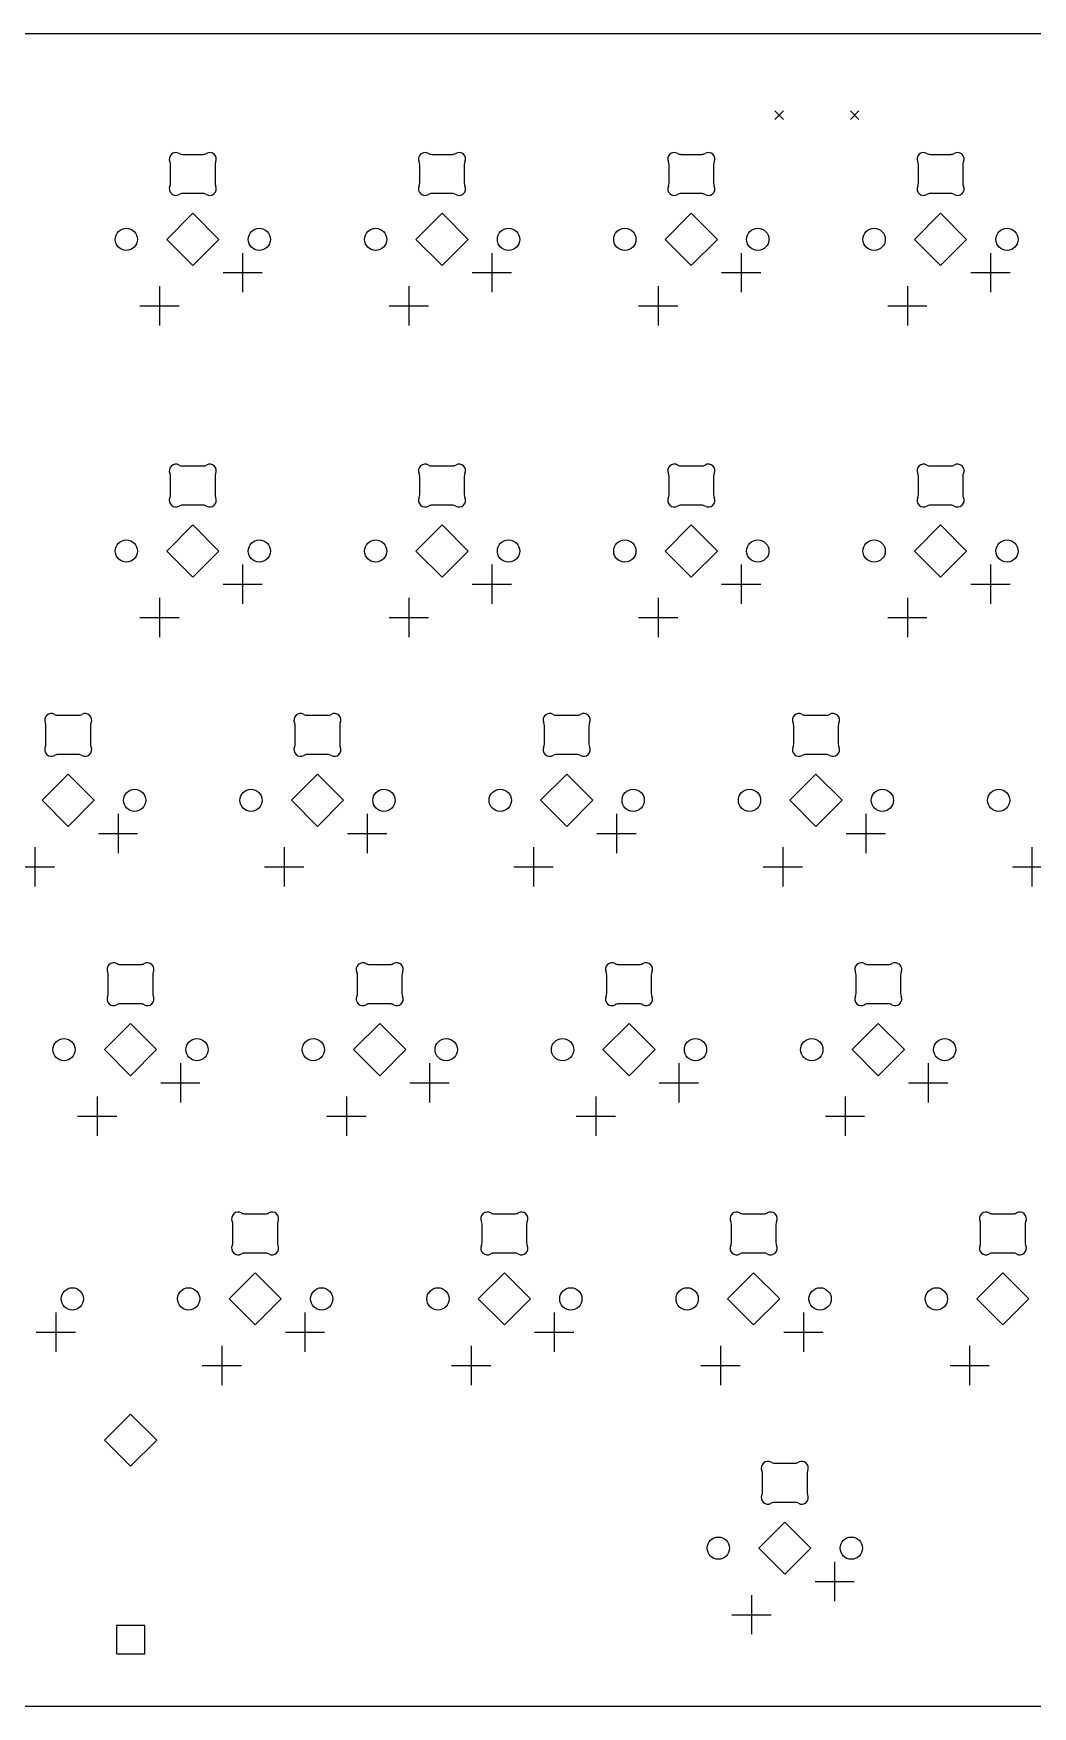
# Model space of a CAD drawing. Extents: x 44 to 356, y -203 to -54.
# Drawn here: x 122.1 to 198.5, y -182.3 to -54.5 of the extents above; entities that cross this region are included whole.
import ezdxf

# ---------------------------------------------------------------- set-up
doc = ezdxf.new("R2010")
doc.units = 0
doc.layers.add('BLACK', color=7, linetype='CONTINUOUS')

msp = doc.modelspace()

# ---------------------------------------------------------------- linework, layer by layer
at = {"layer": 'BLACK', "linetype": 'CONTINUOUS'}
for p, q in [((48.021653, -54.5), (353.878347, -54.5)), ((178.76, -60.4125), (179.41, -61.0625)), ((179.41, -60.4125), (178.76, -61.0625)), ((184.54, -60.4125), (185.19, -61.0625)), ((185.19, -60.4125), (184.54, -61.0625)), ((133.480548, -63.737501), (135.069452, -63.737501)), ((152.530548, -63.737501), (154.119452, -63.737501)), ((171.580548, -63.737501), (173.169452, -63.737501)), ((190.630548, -63.737501), (192.219452, -63.737501)), ((132.575001, -65.940343), (132.575001, -64.534659)), ((135.974999, -64.534659), (135.974999, -65.940343)), ((151.625001, -65.940343), (151.625001, -64.534659)), ((155.024999, -64.534659), (155.024999, -65.940343)), ((170.675001, -65.940343), (170.675001, -64.534659)), ((174.074999, -64.534659), (174.074999, -65.940343)), ((189.725001, -65.940343), (189.725001, -64.534659)), ((193.124999, -64.534659), (193.124999, -65.940343)), ((135.069452, -66.7375), (133.480547, -66.7375)), ((154.119452, -66.7375), (152.530547, -66.7375)), ((173.169452, -66.7375), (171.580547, -66.7375)), ((192.219452, -66.7375), (190.630547, -66.7375)), ((134.275, -68.2436), (132.2811, -70.2375)), ((136.2689, -70.2375), (134.275, -68.2436)), ((153.325, -68.2436), (151.3311, -70.2375)), ((155.3189, -70.2375), (153.325, -68.2436)), ((172.375, -68.2436), (170.3811, -70.2375)), ((174.3689, -70.2375), (172.375, -68.2436)), ((191.425, -68.2436), (189.4311, -70.2375)), ((193.4189, -70.2375), (191.425, -68.2436)), ((132.2811, -70.2375), (134.275, -72.2314)), ((134.275, -72.2314), (136.2689, -70.2375)), ((151.3311, -70.2375), (153.325, -72.2314)), ((153.325, -72.2314), (155.3189, -70.2375)), ((170.3811, -70.2375), (172.375, -72.2314)), ((172.375, -72.2314), (174.3689, -70.2375)), ((189.4311, -70.2375), (191.425, -72.2314)), ((191.425, -72.2314), (193.4189, -70.2375)), ((138.085, -71.2775), (138.085, -74.2775)), ((157.135, -71.2775), (157.135, -74.2775)), ((176.185, -71.2775), (176.185, -74.2775)), ((195.235, -71.2775), (195.235, -74.2775)), ((136.585, -72.7775), (139.585, -72.7775)), ((155.635, -72.7775), (158.635, -72.7775)), ((174.685, -72.7775), (177.685, -72.7775)), ((193.735, -72.7775), (196.735, -72.7775)), ((131.735, -73.8175), (131.735, -76.8175)), ((150.785, -73.8175), (150.785, -76.8175)), ((169.835, -73.8175), (169.835, -76.8175)), ((188.885, -73.8175), (188.885, -76.8175)), ((130.235, -75.3175), (133.235, -75.3175)), ((149.285, -75.3175), (152.285, -75.3175)), ((168.335, -75.3175), (171.335, -75.3175)), ((187.385, -75.3175), (190.385, -75.3175)), ((133.480548, -87.550001), (135.069452, -87.550001)), ((152.530548, -87.550001), (154.119452, -87.550001)), ((171.580548, -87.550001), (173.169452, -87.550001)), ((190.630548, -87.550001), (192.219452, -87.550001)), ((132.575001, -89.752843), (132.575001, -88.347159)), ((135.974999, -88.347159), (135.974999, -89.752843)), ((151.625001, -89.752843), (151.625001, -88.347159)), ((155.024999, -88.347159), (155.024999, -89.752843)), ((170.675001, -89.752843), (170.675001, -88.347159)), ((174.074999, -88.347159), (174.074999, -89.752843)), ((189.725001, -89.752843), (189.725001, -88.347159)), ((193.124999, -88.347159), (193.124999, -89.752843)), ((135.069452, -90.55), (133.480547, -90.55)), ((154.119452, -90.55), (152.530547, -90.55)), ((173.169452, -90.55), (171.580547, -90.55)), ((192.219452, -90.55), (190.630547, -90.55)), ((134.275, -92.0561), (132.2811, -94.05)), ((136.2689, -94.05), (134.275, -92.0561)), ((153.325, -92.0561), (151.3311, -94.05)), ((155.3189, -94.05), (153.325, -92.0561)), ((172.375, -92.0561), (170.3811, -94.05)), ((174.3689, -94.05), (172.375, -92.0561)), ((191.425, -92.0561), (189.4311, -94.05)), ((193.4189, -94.05), (191.425, -92.0561)), ((132.2811, -94.05), (134.275, -96.0439)), ((134.275, -96.0439), (136.2689, -94.05)), ((151.3311, -94.05), (153.325, -96.0439)), ((153.325, -96.0439), (155.3189, -94.05)), ((170.3811, -94.05), (172.375, -96.0439)), ((172.375, -96.0439), (174.3689, -94.05)), ((189.4311, -94.05), (191.425, -96.0439)), ((191.425, -96.0439), (193.4189, -94.05)), ((138.085, -95.09), (138.085, -98.09)), ((157.135, -95.09), (157.135, -98.09)), ((176.185, -95.09), (176.185, -98.09)), ((195.235, -95.09), (195.235, -98.09)), ((136.585, -96.59), (139.585, -96.59)), ((155.635, -96.59), (158.635, -96.59)), ((174.685, -96.59), (177.685, -96.59)), ((193.735, -96.59), (196.735, -96.59)), ((131.735, -97.63), (131.735, -100.63)), ((150.785, -97.63), (150.785, -100.63)), ((169.835, -97.63), (169.835, -100.63)), ((188.885, -97.63), (188.885, -100.63)), ((130.235, -99.13), (133.235, -99.13)), ((149.285, -99.13), (152.285, -99.13)), ((168.335, -99.13), (171.335, -99.13)), ((187.385, -99.13), (190.385, -99.13)), ((123.955548, -106.600001), (125.544452, -106.600001)), ((143.005548, -106.600001), (144.594452, -106.600001)), ((162.055548, -106.600001), (163.644452, -106.600001)), ((181.105548, -106.600001), (182.694452, -106.600001)), ((123.050001, -108.802843), (123.050001, -107.397159)), ((126.449999, -107.397159), (126.449999, -108.802843)), ((142.100001, -108.802843), (142.100001, -107.397159)), ((145.499999, -107.397159), (145.499999, -108.802843)), ((161.150001, -108.802843), (161.150001, -107.397159)), ((164.549999, -107.397159), (164.549999, -108.802843)), ((180.200001, -108.802843), (180.200001, -107.397159)), ((183.599999, -107.397159), (183.599999, -108.802843)), ((125.544452, -109.6), (123.955547, -109.6)), ((144.594452, -109.6), (143.005547, -109.6)), ((163.644452, -109.6), (162.055547, -109.6)), ((182.694452, -109.6), (181.105547, -109.6)), ((124.75, -111.1061), (122.7561, -113.1)), ((126.7439, -113.1), (124.75, -111.1061)), ((143.8, -111.1061), (141.8061, -113.1)), ((145.7939, -113.1), (143.8, -111.1061)), ((162.85, -111.1061), (160.8561, -113.1)), ((164.8439, -113.1), (162.85, -111.1061)), ((181.9, -111.1061), (179.9061, -113.1)), ((183.8939, -113.1), (181.9, -111.1061)), ((122.7561, -113.1), (124.75, -115.0939)), ((124.75, -115.0939), (126.7439, -113.1)), ((141.8061, -113.1), (143.8, -115.0939)), ((143.8, -115.0939), (145.7939, -113.1)), ((160.8561, -113.1), (162.85, -115.0939)), ((162.85, -115.0939), (164.8439, -113.1)), ((179.9061, -113.1), (181.9, -115.0939)), ((181.9, -115.0939), (183.8939, -113.1)), ((128.56, -114.14), (128.56, -117.14)), ((147.61, -114.14), (147.61, -117.14)), ((166.66, -114.14), (166.66, -117.14)), ((185.71, -114.14), (185.71, -117.14)), ((127.06, -115.64), (130.06, -115.64)), ((146.11, -115.64), (149.11, -115.64)), ((165.16, -115.64), (168.16, -115.64)), ((184.21, -115.64), (187.21, -115.64)), ((122.21, -116.68), (122.21, -119.68)), ((141.26, -116.68), (141.26, -119.68)), ((160.31, -116.68), (160.31, -119.68)), ((179.36, -116.68), (179.36, -119.68)), ((198.41, -116.68), (198.41, -119.68)), ((120.71, -118.18), (123.71, -118.18)), ((139.76, -118.18), (142.76, -118.18)), ((158.81, -118.18), (161.81, -118.18)), ((177.86, -118.18), (180.86, -118.18)), ((196.91, -118.18), (199.91, -118.18)), ((127.812501, -127.852843), (127.812501, -126.447159)), ((128.718048, -125.650001), (130.306952, -125.650001)), ((131.212499, -126.447159), (131.212499, -127.852843)), ((146.862501, -127.852843), (146.862501, -126.447159)), ((147.768048, -125.650001), (149.356952, -125.650001)), ((150.262499, -126.447159), (150.262499, -127.852843)), ((165.912501, -127.852843), (165.912501, -126.447159)), ((166.818048, -125.650001), (168.406952, -125.650001)), ((169.312499, -126.447159), (169.312499, -127.852843)), ((184.962501, -127.852843), (184.962501, -126.447159)), ((185.868048, -125.650001), (187.456952, -125.650001)), ((188.362499, -126.447159), (188.362499, -127.852843)), ((130.306952, -128.65), (128.718047, -128.65)), ((149.356952, -128.65), (147.768047, -128.65)), ((168.406952, -128.65), (166.818047, -128.65)), ((187.456952, -128.65), (185.868047, -128.65)), ((129.5125, -130.1561), (127.5186, -132.15)), ((131.5064, -132.15), (129.5125, -130.1561)), ((148.5625, -130.1561), (146.5686, -132.15)), ((150.5564, -132.15), (148.5625, -130.1561)), ((167.6125, -130.1561), (165.6186, -132.15)), ((169.6064, -132.15), (167.6125, -130.1561)), ((186.6625, -130.1561), (184.6686, -132.15)), ((188.6564, -132.15), (186.6625, -130.1561)), ((127.5186, -132.15), (129.5125, -134.1439)), ((129.5125, -134.1439), (131.5064, -132.15)), ((146.5686, -132.15), (148.5625, -134.1439)), ((148.5625, -134.1439), (150.5564, -132.15)), ((165.6186, -132.15), (167.6125, -134.1439)), ((167.6125, -134.1439), (169.6064, -132.15)), ((184.6686, -132.15), (186.6625, -134.1439)), ((186.6625, -134.1439), (188.6564, -132.15)), ((133.3225, -133.19), (133.3225, -136.19)), ((152.3725, -133.19), (152.3725, -136.19)), ((171.4225, -133.19), (171.4225, -136.19)), ((190.4725, -133.19), (190.4725, -136.19)), ((131.8225, -134.69), (134.8225, -134.69)), ((150.8725, -134.69), (153.8725, -134.69)), ((169.9225, -134.69), (172.9225, -134.69)), ((188.9725, -134.69), (191.9725, -134.69)), ((126.9725, -135.73), (126.9725, -138.73)), ((146.0225, -135.73), (146.0225, -138.73)), ((165.0725, -135.73), (165.0725, -138.73)), ((184.1225, -135.73), (184.1225, -138.73)), ((125.4725, -137.23), (128.4725, -137.23)), ((144.5225, -137.23), (147.5225, -137.23)), ((163.5725, -137.23), (166.5725, -137.23)), ((182.6225, -137.23), (185.6225, -137.23)), ((137.337501, -146.902843), (137.337501, -145.497159)), ((138.243048, -144.700001), (139.831952, -144.700001)), ((140.737499, -145.497159), (140.737499, -146.902843)), ((156.387501, -146.902843), (156.387501, -145.497159)), ((157.293048, -144.700001), (158.881952, -144.700001)), ((159.787499, -145.497159), (159.787499, -146.902843)), ((175.437501, -146.902843), (175.437501, -145.497159)), ((176.343048, -144.700001), (177.931952, -144.700001)), ((178.837499, -145.497159), (178.837499, -146.902843)), ((194.487501, -146.902843), (194.487501, -145.497159)), ((195.393048, -144.700001), (196.981952, -144.700001)), ((197.887499, -145.497159), (197.887499, -146.902843)), ((139.831952, -147.7), (138.243047, -147.7)), ((158.881952, -147.7), (157.293047, -147.7)), ((177.931952, -147.7), (176.343047, -147.7)), ((196.981952, -147.7), (195.393047, -147.7)), ((139.0375, -149.2061), (137.0436, -151.2)), ((141.0314, -151.2), (139.0375, -149.2061)), ((158.0875, -149.2061), (156.0936, -151.2)), ((160.0814, -151.2), (158.0875, -149.2061)), ((177.1375, -149.2061), (175.1436, -151.2)), ((179.1314, -151.2), (177.1375, -149.2061)), ((196.1875, -149.2061), (194.1936, -151.2)), ((198.1814, -151.2), (196.1875, -149.2061)), ((137.0436, -151.2), (139.0375, -153.1939)), ((139.0375, -153.1939), (141.0314, -151.2)), ((156.0936, -151.2), (158.0875, -153.1939)), ((158.0875, -153.1939), (160.0814, -151.2)), ((175.1436, -151.2), (177.1375, -153.1939)), ((177.1375, -153.1939), (179.1314, -151.2)), ((194.1936, -151.2), (196.1875, -153.1939)), ((196.1875, -153.1939), (198.1814, -151.2)), ((123.7975, -152.24), (123.7975, -155.24)), ((142.8475, -152.24), (142.8475, -155.24)), ((161.8975, -152.24), (161.8975, -155.24)), ((180.9475, -152.24), (180.9475, -155.24)), ((122.2975, -153.74), (125.2975, -153.74)), ((141.3475, -153.74), (144.3475, -153.74)), ((160.3975, -153.74), (163.3975, -153.74)), ((179.4475, -153.74), (182.4475, -153.74)), ((136.4975, -154.78), (136.4975, -157.78)), ((155.5475, -154.78), (155.5475, -157.78)), ((174.5975, -154.78), (174.5975, -157.78)), ((193.6475, -154.78), (193.6475, -157.78)), ((134.9975, -156.28), (137.9975, -156.28)), ((154.0475, -156.28), (157.0475, -156.28)), ((173.0975, -156.28), (176.0975, -156.28)), ((192.1475, -156.28), (195.1475, -156.28)), ((129.51875, -160.0011), (127.52485, -161.995)), ((131.51265, -161.995), (129.51875, -160.0011)), ((127.52485, -161.995), (129.51875, -163.9889)), ((129.51875, -163.9889), (131.51265, -161.995)), ((177.818751, -165.952843), (177.818751, -164.547159)), ((178.724298, -163.750001), (180.313202, -163.750001)), ((181.218749, -164.547159), (181.218749, -165.952843)), ((180.313202, -166.75), (178.724297, -166.75)), ((179.51875, -168.2561), (177.52485, -170.25)), ((181.51265, -170.25), (179.51875, -168.2561)), ((177.52485, -170.25), (179.51875, -172.2439)), ((179.51875, -172.2439), (181.51265, -170.25)), ((183.32875, -171.29), (183.32875, -174.29)), ((176.97875, -173.83), (176.97875, -176.83)), ((181.82875, -172.79), (184.82875, -172.79)), ((130.596391, -176.157359), (128.441109, -176.157359)), ((128.441109, -176.157359), (128.441109, -178.312641)), ((130.596391, -178.312641), (130.596391, -176.157359)), ((175.47875, -175.33), (178.47875, -175.33)), ((128.441109, -178.312641), (130.596391, -178.312641)), ((353.878347, -182.35), (48.021653, -182.35))]:
    msp.add_line(p, q, dxfattribs=at)
at = {"layer": 'BLACK'}
for centre in [(129.195, -70.2375), (139.355, -70.2375), (148.245, -70.2375), (158.405, -70.2375), (167.295, -70.2375), (177.455, -70.2375), (186.345, -70.2375), (196.505, -70.2375), (129.195, -94.05), (139.355, -94.05), (148.245, -94.05), (158.405, -94.05), (167.295, -94.05), (177.455, -94.05), (186.345, -94.05), (196.505, -94.05), (129.83, -113.1), (138.72, -113.1), (148.88, -113.1), (157.77, -113.1), (167.93, -113.1), (176.82, -113.1), (186.98, -113.1), (195.87, -113.1), (124.4325, -132.15), (134.5925, -132.15), (143.4825, -132.15), (153.6425, -132.15), (162.5325, -132.15), (172.6925, -132.15), (181.5825, -132.15), (191.7425, -132.15), (125.0675, -151.2), (133.9575, -151.2), (144.1175, -151.2), (153.0075, -151.2), (163.1675, -151.2), (172.0575, -151.2), (182.2175, -151.2), (191.1075, -151.2), (174.43875, -170.25), (184.59875, -170.25)]:
    msp.add_circle(centre, 0.8509, dxfattribs=at)
for centre, radius, start, end in [((132.97603, -64.100902), 0.5, -300.2993953, -154.29357192), ((133.48055, -63.237492), 0.500009, -120.29901505, -90.00022918), ((135.06945, -63.23749), 0.50001, -89.99977082, -59.70119951), ((135.57397, -64.1009), 0.499996, -25.70653133, 120.29962656), ((152.02603, -64.100902), 0.5, -300.2993953, -154.29357192), ((152.53055, -63.237492), 0.500009, -120.29901505, -90.00022918), ((154.11945, -63.23749), 0.50001, -89.99977082, -59.70119951), ((154.62397, -64.1009), 0.499996, -25.70653133, 120.29962656), ((171.07603, -64.100902), 0.5, -300.2993953, -154.29357192), ((171.58055, -63.237492), 0.500009, -120.29901505, -90.00022918), ((173.16945, -63.23749), 0.50001, -89.99977082, -59.70119951), ((173.67397, -64.1009), 0.499996, -25.70653133, 120.29962656), ((190.12603, -64.100902), 0.5, -300.2993953, -154.29357192), ((190.63055, -63.237492), 0.500009, -120.29901505, -90.00022918), ((192.21945, -63.23749), 0.50001, -89.99977082, -59.70119951), ((192.72397, -64.1009), 0.499996, -25.70653133, 120.29962656), ((132.075011, -64.534657), 0.49999, -0.00022919, 25.70646243), ((136.47536, -64.53474), 0.500361, 154.30340137, 179.99061027), ((151.125011, -64.534657), 0.49999, -0.00022919, 25.70646243), ((155.52536, -64.53474), 0.500361, 154.30340137, 179.99061027), ((170.175011, -64.534657), 0.49999, -0.00022919, 25.70646243), ((174.57536, -64.53474), 0.500361, 154.30340137, 179.99061027), ((189.225011, -64.534657), 0.49999, -0.00022919, 25.70646243), ((193.62536, -64.53474), 0.500361, 154.30340137, 179.99061027), ((132.97603, -66.374099), 0.499999, -205.70622158, -59.7006047), ((132.075011, -65.940345), 0.49999, -25.70646243, 0.00011459), ((135.57397, -66.3741), 0.499999, -120.2993953, 25.70632483), ((136.475, -65.9404), 0.499976, -180.00653171, -154.29976339), ((152.02603, -66.374099), 0.499999, -205.70622158, -59.7006047), ((151.125011, -65.940345), 0.49999, -25.70646243, 0.00011459), ((154.62397, -66.3741), 0.499999, -120.2993953, 25.70632483), ((155.525, -65.9404), 0.499976, -180.00653171, -154.29976339), ((171.07603, -66.374099), 0.499999, -205.70622158, -59.7006047), ((170.175011, -65.940345), 0.49999, -25.70646243, 0.00011459), ((173.67397, -66.3741), 0.499999, -120.2993953, 25.70632483), ((174.575, -65.9404), 0.499976, -180.00653171, -154.29976339), ((190.12603, -66.374099), 0.499999, -205.70622158, -59.7006047), ((189.225011, -65.940345), 0.49999, -25.70646243, 0.00011459), ((192.72397, -66.3741), 0.499999, -120.2993953, 25.70632483), ((193.625, -65.9404), 0.499976, -180.00653171, -154.29976339), ((133.48055, -67.237509), 0.500009, 90.00034377, 120.29901505), ((135.06945, -67.23751), 0.500009, 59.70098495, 89.99965623), ((152.53055, -67.237509), 0.500009, 90.00034377, 120.29901505), ((154.11945, -67.23751), 0.500009, 59.70098495, 89.99965623), ((171.58055, -67.237509), 0.500009, 90.00034377, 120.29901505), ((173.16945, -67.23751), 0.500009, 59.70098495, 89.99965623), ((190.63055, -67.237509), 0.500009, 90.00034377, 120.29901505), ((192.21945, -67.23751), 0.500009, 59.70098495, 89.99965623), ((132.97603, -87.913402), 0.5, -300.2993953, -154.29357192), ((132.075011, -88.347157), 0.49999, -0.00022919, 25.70646243), ((133.48055, -87.049992), 0.500009, -120.29901505, -90.00022918), ((135.06945, -87.04999), 0.50001, -89.99977082, -59.70119951), ((135.57397, -87.9134), 0.499996, -25.70653133, 120.29962656), ((136.47536, -88.34724), 0.500361, 154.30340137, 179.99061027), ((152.02603, -87.913402), 0.5, -300.2993953, -154.29357192), ((151.125011, -88.347157), 0.49999, -0.00022919, 25.70646243), ((152.53055, -87.049992), 0.500009, -120.29901505, -90.00022918), ((154.11945, -87.04999), 0.50001, -89.99977082, -59.70119951), ((154.62397, -87.9134), 0.499996, -25.70653133, 120.29962656), ((155.52536, -88.34724), 0.500361, 154.30340137, 179.99061027), ((171.07603, -87.913402), 0.5, -300.2993953, -154.29357192), ((170.175011, -88.347157), 0.49999, -0.00022919, 25.70646243), ((171.58055, -87.049992), 0.500009, -120.29901505, -90.00022918), ((173.16945, -87.04999), 0.50001, -89.99977082, -59.70119951), ((173.67397, -87.9134), 0.499996, -25.70653133, 120.29962656), ((174.57536, -88.34724), 0.500361, 154.30340137, 179.99061027), ((190.12603, -87.913402), 0.5, -300.2993953, -154.29357192), ((189.225011, -88.347157), 0.49999, -0.00022919, 25.70646243), ((190.63055, -87.049992), 0.500009, -120.29901505, -90.00022918), ((192.21945, -87.04999), 0.50001, -89.99977082, -59.70119951), ((192.72397, -87.9134), 0.499996, -25.70653133, 120.29962656), ((193.62536, -88.34724), 0.500361, 154.30340137, 179.99061027), ((132.97603, -90.186599), 0.499999, -205.70622158, -59.7006047), ((132.075011, -89.752845), 0.49999, -25.70646243, 0.00011459), ((133.48055, -91.050009), 0.500009, 90.00034377, 120.29901505), ((135.06945, -91.05001), 0.500009, 59.70098495, 89.99965623), ((135.57397, -90.1866), 0.499999, -120.2993953, 25.70632483), ((136.475, -89.7529), 0.499976, -180.00653171, -154.29976339), ((152.02603, -90.186599), 0.499999, -205.70622158, -59.7006047), ((151.125011, -89.752845), 0.49999, -25.70646243, 0.00011459), ((152.53055, -91.050009), 0.500009, 90.00034377, 120.29901505), ((154.11945, -91.05001), 0.500009, 59.70098495, 89.99965623), ((154.62397, -90.1866), 0.499999, -120.2993953, 25.70632483), ((155.525, -89.7529), 0.499976, -180.00653171, -154.29976339), ((171.07603, -90.186599), 0.499999, -205.70622158, -59.7006047), ((170.175011, -89.752845), 0.49999, -25.70646243, 0.00011459), ((171.58055, -91.050009), 0.500009, 90.00034377, 120.29901505), ((173.16945, -91.05001), 0.500009, 59.70098495, 89.99965623), ((173.67397, -90.1866), 0.499999, -120.2993953, 25.70632483), ((174.575, -89.7529), 0.499976, -180.00653171, -154.29976339), ((190.12603, -90.186599), 0.499999, -205.70622158, -59.7006047), ((189.225011, -89.752845), 0.49999, -25.70646243, 0.00011459), ((190.63055, -91.050009), 0.500009, 90.00034377, 120.29901505), ((192.21945, -91.05001), 0.500009, 59.70098495, 89.99965623), ((192.72397, -90.1866), 0.499999, -120.2993953, 25.70632483), ((193.625, -89.7529), 0.499976, -180.00653171, -154.29976339), ((123.45103, -106.963402), 0.5, -300.2993953, -154.29357192), ((122.550011, -107.397157), 0.49999, -0.00022919, 25.70646243), ((123.95555, -106.099992), 0.500009, -120.29901505, -90.00022918), ((125.54445, -106.09999), 0.50001, -89.99977082, -59.70119951), ((126.04897, -106.9634), 0.499996, -25.70653133, 120.29962656), ((126.95036, -107.39724), 0.500361, 154.30340137, 179.99061027), ((142.50103, -106.963402), 0.5, -300.2993953, -154.29357192), ((141.600011, -107.397157), 0.49999, -0.00022919, 25.70646243), ((143.00555, -106.099992), 0.500009, -120.29901505, -90.00022918), ((144.59445, -106.09999), 0.50001, -89.99977082, -59.70119951), ((145.09897, -106.9634), 0.499996, -25.70653133, 120.29962656), ((146.00036, -107.39724), 0.500361, 154.30340137, 179.99061027), ((161.55103, -106.963402), 0.5, -300.2993953, -154.29357192), ((160.650011, -107.397157), 0.49999, -0.00022919, 25.70646243), ((162.05555, -106.099992), 0.500009, -120.29901505, -90.00022918), ((163.64445, -106.09999), 0.50001, -89.99977082, -59.70119951), ((164.14897, -106.9634), 0.499996, -25.70653133, 120.29962656), ((165.05036, -107.39724), 0.500361, 154.30340137, 179.99061027), ((180.60103, -106.963402), 0.5, -300.2993953, -154.29357192), ((179.700011, -107.397157), 0.49999, -0.00022919, 25.70646243), ((181.10555, -106.099992), 0.500009, -120.29901505, -90.00022918), ((182.69445, -106.09999), 0.50001, -89.99977082, -59.70119951), ((183.19897, -106.9634), 0.499996, -25.70653133, 120.29962656), ((184.10036, -107.39724), 0.500361, 154.30340137, 179.99061027), ((123.45103, -109.236599), 0.499999, -205.70622158, -59.7006047), ((122.550011, -108.802845), 0.49999, -25.70646243, 0.00011459), ((123.95555, -110.100009), 0.500009, 90.00034377, 120.29901505), ((125.54445, -110.10001), 0.500009, 59.70098495, 89.99965623), ((126.04897, -109.2366), 0.499999, -120.2993953, 25.70632483), ((126.95, -108.8029), 0.499976, -180.00653171, -154.29976339), ((142.50103, -109.236599), 0.499999, -205.70622158, -59.7006047), ((141.600011, -108.802845), 0.49999, -25.70646243, 0.00011459), ((143.00555, -110.100009), 0.500009, 90.00034377, 120.29901505), ((144.59445, -110.10001), 0.500009, 59.70098495, 89.99965623), ((145.09897, -109.2366), 0.499999, -120.2993953, 25.70632483), ((146, -108.8029), 0.499976, -180.00653171, -154.29976339), ((161.55103, -109.236599), 0.499999, -205.70622158, -59.7006047), ((160.650011, -108.802845), 0.49999, -25.70646243, 0.00011459), ((162.05555, -110.100009), 0.500009, 90.00034377, 120.29901505), ((163.64445, -110.10001), 0.500009, 59.70098495, 89.99965623), ((164.14897, -109.2366), 0.499999, -120.2993953, 25.70632483), ((165.05, -108.8029), 0.499976, -180.00653171, -154.29976339), ((180.60103, -109.236599), 0.499999, -205.70622158, -59.7006047), ((179.700011, -108.802845), 0.49999, -25.70646243, 0.00011459), ((181.10555, -110.100009), 0.500009, 90.00034377, 120.29901505), ((182.69445, -110.10001), 0.500009, 59.70098495, 89.99965623), ((183.19897, -109.2366), 0.499999, -120.2993953, 25.70632483), ((184.1, -108.8029), 0.499976, -180.00653171, -154.29976339), ((128.21353, -126.013402), 0.5, -300.2993953, -154.29357192), ((127.312511, -126.447157), 0.49999, -0.00022919, 25.70646243), ((128.71805, -125.149992), 0.500009, -120.29901505, -90.00022918), ((130.30695, -125.14999), 0.50001, -89.99977082, -59.70119951), ((130.81147, -126.0134), 0.499996, -25.70653133, 120.29962656), ((131.71286, -126.44724), 0.500361, 154.30340137, 179.99061027), ((147.26353, -126.013402), 0.5, -300.2993953, -154.29357192), ((146.362511, -126.447157), 0.49999, -0.00022919, 25.70646243), ((147.76805, -125.149992), 0.500009, -120.29901505, -90.00022918), ((149.35695, -125.14999), 0.50001, -89.99977082, -59.70119951), ((149.86147, -126.0134), 0.499996, -25.70653133, 120.29962656), ((150.76286, -126.44724), 0.500361, 154.30340137, 179.99061027), ((166.31353, -126.013402), 0.5, -300.2993953, -154.29357192), ((165.412511, -126.447157), 0.49999, -0.00022919, 25.70646243), ((166.81805, -125.149992), 0.500009, -120.29901505, -90.00022918), ((168.40695, -125.14999), 0.50001, -89.99977082, -59.70119951), ((168.91147, -126.0134), 0.499996, -25.70653133, 120.29962656), ((169.81286, -126.44724), 0.500361, 154.30340137, 179.99061027), ((185.36353, -126.013402), 0.5, -300.2993953, -154.29357192), ((184.462511, -126.447157), 0.49999, -0.00022919, 25.70646243), ((185.86805, -125.149992), 0.500009, -120.29901505, -90.00022918), ((187.45695, -125.14999), 0.50001, -89.99977082, -59.70119951), ((187.96147, -126.0134), 0.499996, -25.70653133, 120.29962656), ((188.86286, -126.44724), 0.500361, 154.30340137, 179.99061027), ((128.21353, -128.286599), 0.499999, -205.70622158, -59.7006047), ((127.312511, -127.852845), 0.49999, -25.70646243, 0.00011459), ((128.71805, -129.150009), 0.500009, 90.00034377, 120.29901505), ((130.30695, -129.15001), 0.500009, 59.70098495, 89.99965623), ((130.81147, -128.2866), 0.499999, -120.2993953, 25.70632483), ((131.7125, -127.8529), 0.499976, -180.00653171, -154.29976339), ((147.26353, -128.286599), 0.499999, -205.70622158, -59.7006047), ((146.362511, -127.852845), 0.49999, -25.70646243, 0.00011459), ((147.76805, -129.150009), 0.500009, 90.00034377, 120.29901505), ((149.35695, -129.15001), 0.500009, 59.70098495, 89.99965623), ((149.86147, -128.2866), 0.499999, -120.2993953, 25.70632483), ((150.7625, -127.8529), 0.499976, -180.00653171, -154.29976339), ((166.31353, -128.286599), 0.499999, -205.70622158, -59.7006047), ((165.412511, -127.852845), 0.49999, -25.70646243, 0.00011459), ((166.81805, -129.150009), 0.500009, 90.00034377, 120.29901505), ((168.40695, -129.15001), 0.500009, 59.70098495, 89.99965623), ((168.91147, -128.2866), 0.499999, -120.2993953, 25.70632483), ((169.8125, -127.8529), 0.499976, -180.00653171, -154.29976339), ((185.36353, -128.286599), 0.499999, -205.70622158, -59.7006047), ((184.462511, -127.852845), 0.49999, -25.70646243, 0.00011459), ((185.86805, -129.150009), 0.500009, 90.00034377, 120.29901505), ((187.45695, -129.15001), 0.500009, 59.70098495, 89.99965623), ((187.96147, -128.2866), 0.499999, -120.2993953, 25.70632483), ((188.8625, -127.8529), 0.499976, -180.00653171, -154.29976339), ((137.73853, -145.063402), 0.5, -300.2993953, -154.29357192), ((136.837511, -145.497157), 0.49999, -0.00022919, 25.70646243), ((138.24305, -144.199992), 0.500009, -120.29901505, -90.00022918), ((139.83195, -144.19999), 0.50001, -89.99977082, -59.70119951), ((140.33647, -145.0634), 0.499996, -25.70653133, 120.29962656), ((141.23786, -145.49724), 0.500361, 154.30340137, 179.99061027), ((156.78853, -145.063402), 0.5, -300.2993953, -154.29357192), ((155.887511, -145.497157), 0.49999, -0.00022919, 25.70646243), ((157.29305, -144.199992), 0.500009, -120.29901505, -90.00022918), ((158.88195, -144.19999), 0.50001, -89.99977082, -59.70119951), ((159.38647, -145.0634), 0.499996, -25.70653133, 120.29962656), ((160.28786, -145.49724), 0.500361, 154.30340137, 179.99061027), ((175.83853, -145.063402), 0.5, -300.2993953, -154.29357192), ((174.937511, -145.497157), 0.49999, -0.00022919, 25.70646243), ((176.34305, -144.199992), 0.500009, -120.29901505, -90.00022918), ((177.93195, -144.19999), 0.50001, -89.99977082, -59.70119951), ((178.43647, -145.0634), 0.499996, -25.70653133, 120.29962656), ((179.33786, -145.49724), 0.500361, 154.30340137, 179.99061027), ((194.88853, -145.063402), 0.5, -300.2993953, -154.29357192), ((193.987511, -145.497157), 0.49999, -0.00022919, 25.70646243), ((195.39305, -144.199992), 0.500009, -120.29901505, -90.00022918), ((196.98195, -144.19999), 0.50001, -89.99977082, -59.70119951), ((197.48647, -145.0634), 0.499996, -25.70653133, 120.29962656), ((198.38786, -145.49724), 0.500361, 154.30340137, 179.99061027), ((136.837511, -146.902845), 0.49999, -25.70646243, 0.00011459), ((141.2375, -146.9029), 0.499976, -180.00653171, -154.29976339), ((155.887511, -146.902845), 0.49999, -25.70646243, 0.00011459), ((160.2875, -146.9029), 0.499976, -180.00653171, -154.29976339), ((174.937511, -146.902845), 0.49999, -25.70646243, 0.00011459), ((179.3375, -146.9029), 0.499976, -180.00653171, -154.29976339), ((193.987511, -146.902845), 0.49999, -25.70646243, 0.00011459), ((198.3875, -146.9029), 0.499976, -180.00653171, -154.29976339), ((137.73853, -147.336599), 0.499999, -205.70622158, -59.7006047), ((138.24305, -148.200009), 0.500009, 90.00034377, 120.29901505), ((139.83195, -148.20001), 0.500009, 59.70098495, 89.99965623), ((140.33647, -147.3366), 0.499999, -120.2993953, 25.70632483), ((156.78853, -147.336599), 0.499999, -205.70622158, -59.7006047), ((157.29305, -148.200009), 0.500009, 90.00034377, 120.29901505), ((158.88195, -148.20001), 0.500009, 59.70098495, 89.99965623), ((159.38647, -147.3366), 0.499999, -120.2993953, 25.70632483), ((175.83853, -147.336599), 0.499999, -205.70622158, -59.7006047), ((176.34305, -148.200009), 0.500009, 90.00034377, 120.29901505), ((177.93195, -148.20001), 0.500009, 59.70098495, 89.99965623), ((178.43647, -147.3366), 0.499999, -120.2993953, 25.70632483), ((194.88853, -147.336599), 0.499999, -205.70622158, -59.7006047), ((195.39305, -148.200009), 0.500009, 90.00034377, 120.29901505), ((196.98195, -148.20001), 0.500009, 59.70098495, 89.99965623), ((197.48647, -147.3366), 0.499999, -120.2993953, 25.70632483), ((178.21978, -164.113402), 0.5, -300.2993953, -154.29357192), ((180.81772, -164.1134), 0.499996, -25.70653133, 120.29962656), ((177.318761, -164.547157), 0.49999, -0.00022919, 25.70646243), ((178.7243, -163.249992), 0.500009, -120.29901505, -90.00022918), ((180.3132, -163.24999), 0.50001, -89.99977082, -59.70119951), ((181.71911, -164.54724), 0.500361, 154.30340137, 179.99061027), ((178.21978, -166.386599), 0.499999, -205.70622158, -59.7006047), ((177.318761, -165.952845), 0.49999, -25.70646243, 0.00011459), ((180.81772, -166.3866), 0.499999, -120.2993953, 25.70632483), ((181.71875, -165.9529), 0.499976, -180.00653171, -154.29976339), ((178.7243, -167.250009), 0.500009, 90.00034377, 120.29901505), ((180.3132, -167.25001), 0.500009, 59.70098495, 89.99965623)]:
    msp.add_arc(centre, radius, start, end, dxfattribs=at)

doc.saveas('drawing.dxf')
